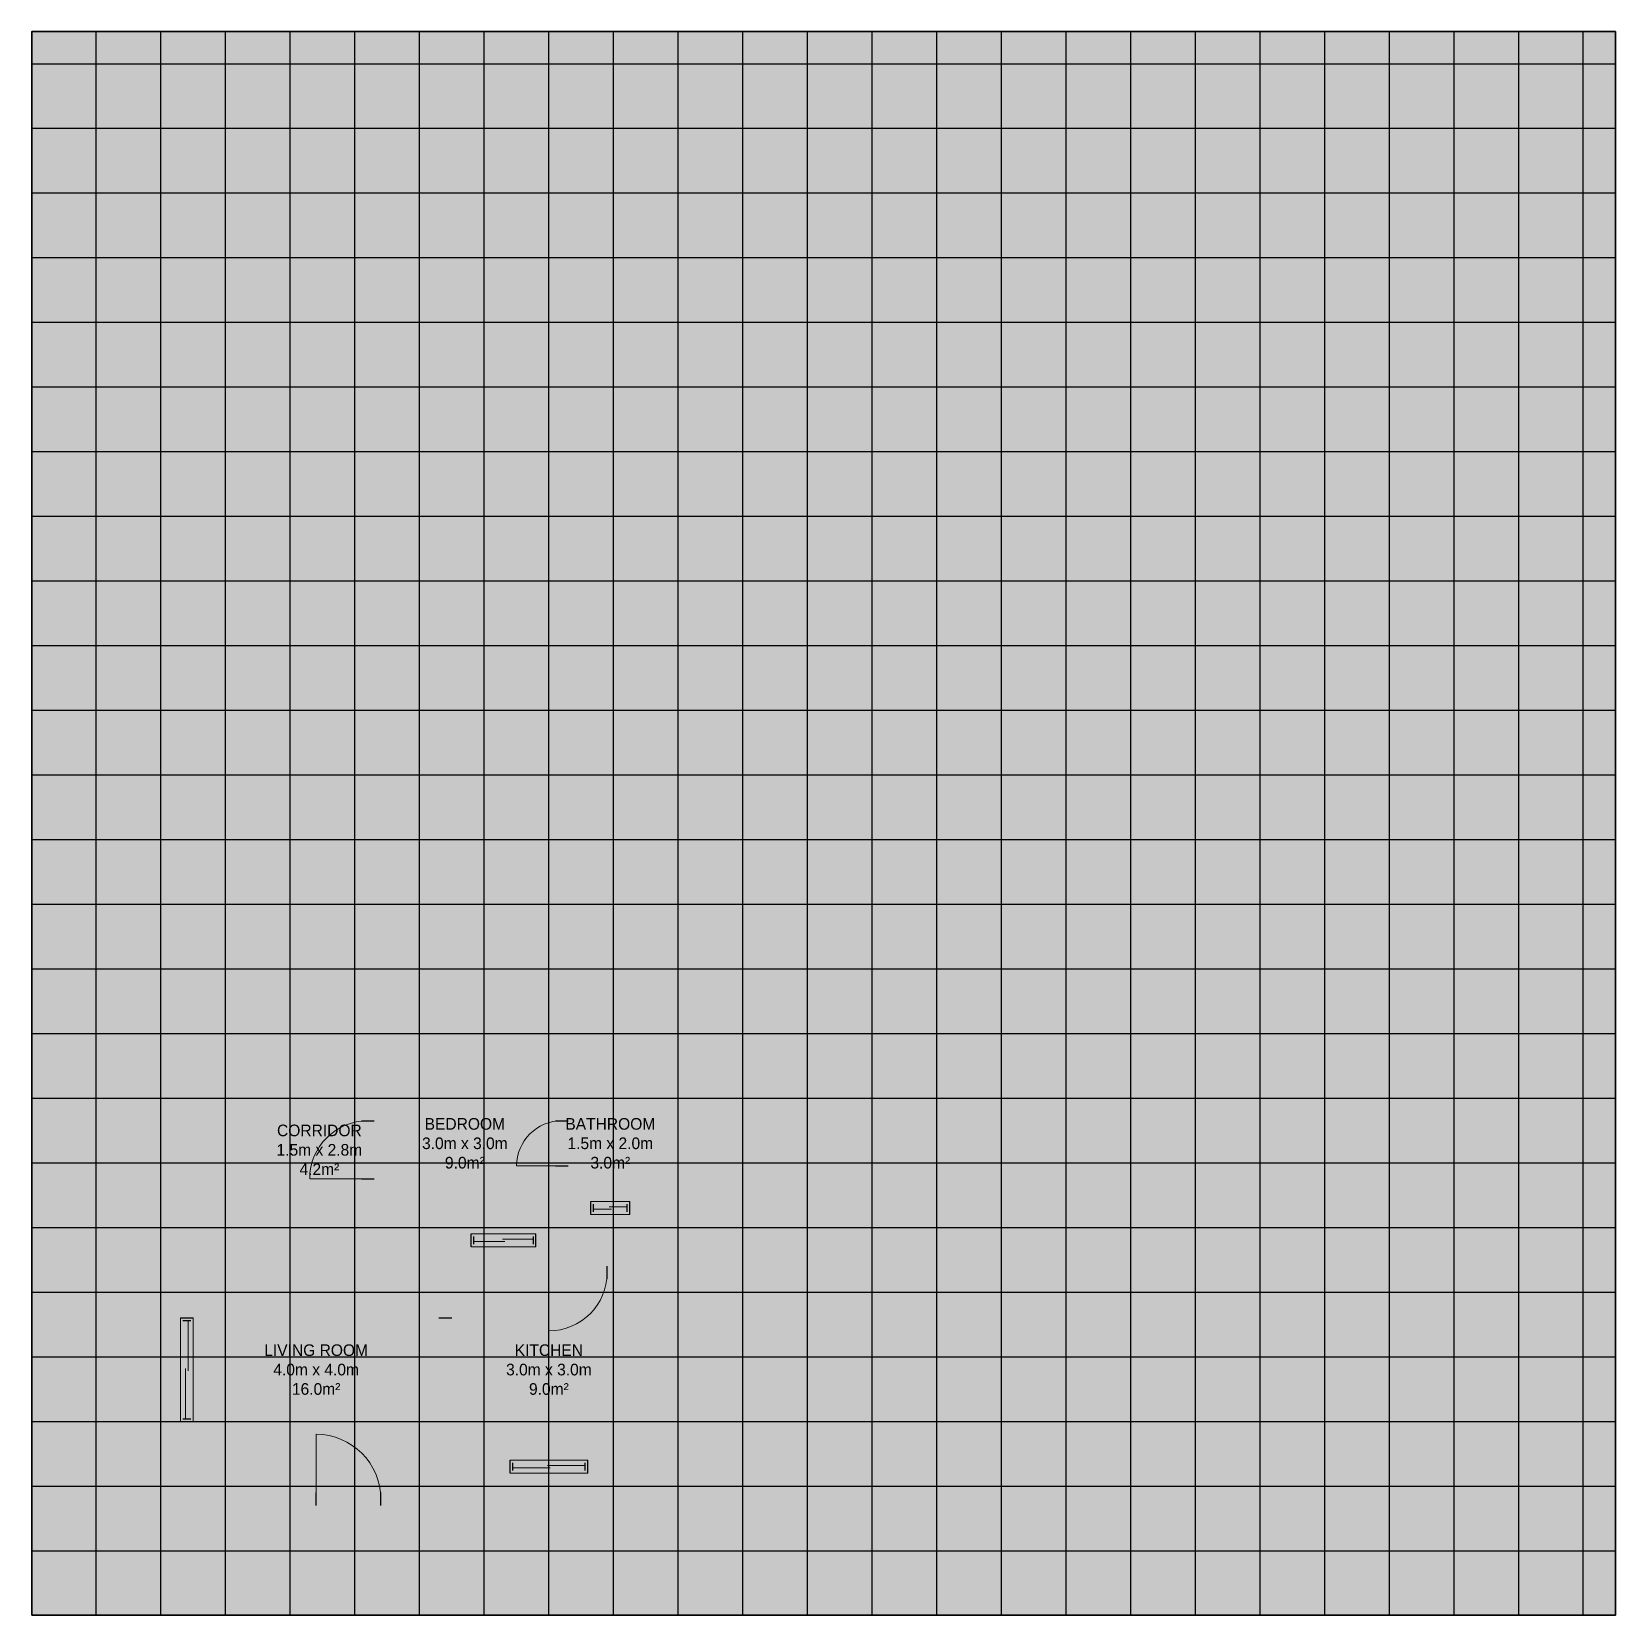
# Model space of a CAD drawing. Header units: metres. Extents: x 0 to 24.5, y 0 to 24.5.
import ezdxf

# ---------------------------------------------------------------- set-up
doc = ezdxf.new("R2010")
doc.units = ezdxf.units.M
for name, color, linetype, true_color in [('DOORS', 7, 'Continuous', 0x000000), ('GRID', 7, 'Continuous', 0xe0f2fe), ('PLOT_FILL', 7, 'Continuous', 0xffffff), ('PLOT_OUTLINE', 7, 'Continuous', 0x000000), ('ROOM_FILL', 7, 'Continuous', 0xdbeafe), ('TEXT', 7, 'Continuous', 0x000000), ('WALLS', 7, 'Continuous', 0x000000), ('WINDOWS', 5, 'Continuous', 0x3b82f6)]:
    doc.layers.add(name, color=color, linetype=linetype, true_color=true_color)

msp = doc.modelspace()

# ---------------------------------------------------------------- hatches: boundary and pattern name
at = {"layer": 'PLOT_FILL'}
msp.add_hatch(color=256, dxfattribs=at).paths.add_polyline_path([(0, 0), (24.495, 0), (24.495, 24.495), (0, 24.495), (0, 0)])
at = {"layer": 'ROOM_FILL'}
for points in [[(3.7, 5.8), (5.2, 5.8), (5.2, 8.6), (3.7, 8.6), (3.7, 5.8)], [(5.2, 5.8), (8.2, 5.8), (8.2, 8.8), (5.2, 8.8), (5.2, 5.8)], [(8.2, 6.3), (9.7, 6.3), (9.7, 8.3), (8.2, 8.3), (8.2, 6.3)], [(2.4, 1.8), (6.4, 1.8), (6.4, 5.8), (2.4, 5.8), (2.4, 1.8)], [(6.5, 2.3), (9.5, 2.3), (9.5, 5.3), (6.5, 5.3), (6.5, 2.3)]]:
    msp.add_hatch(color=256, dxfattribs=at).paths.add_polyline_path(points)
at = {"layer": 'SITE_GREEN'}
for points in [[(0, 0), (24.495, 0), (24.495, 24.495), (0, 24.495), (0, 0)], [(3.65, 5.8), (12.997, 5.8), (12.997, 24.495), (3.65, 24.495), (3.65, 5.8)]]:
    msp.add_hatch(color=256, dxfattribs=at).paths.add_polyline_path(points)

# ---------------------------------------------------------------- linework, layer by layer
at = {"layer": 'DOORS'}
for p, q in [((5.1, 7.65), (5.3, 7.65)), ((5.1, 7.65), (5.3, 7.65)), ((8.1, 7.65), (8.3, 7.65)), ((8.1, 7.65), (8.3, 7.65)), ((8.1, 6.95), (8.3, 6.95)), ((8.1, 6.95), (8.3, 6.95)), ((5.1, 6.75), (5.3, 6.75)), ((5.1, 6.75), (5.3, 6.75)), ((8, 5.2), (8, 5.4)), ((8.9, 5.2), (8.9, 5.4)), ((4.4, 1.7), (4.4, 1.9)), ((5.4, 1.7), (5.4, 1.9))]:
    msp.add_line(p, q, dxfattribs=at)
at = {"layer": 'DOORS', "lineweight": 15}
for p, q in [((8.2, 6.95), (7.5, 6.95)), ((8.2, 6.95), (7.5, 6.95)), ((5.2, 6.75), (4.3, 6.75)), ((5.2, 6.75), (4.3, 6.75)), ((8, 5.3), (8, 4.4)), ((4.4, 1.8), (4.4, 2.8))]:
    msp.add_line(p, q, dxfattribs=at)
at = {"layer": 'DOORS', "lineweight": 0}
for centre, radius, start, end in [((5.2, 6.75), 0.9, 90, 180), ((5.2, 6.75), 0.9, 90, 180), ((8.2, 6.95), 0.7, 90, 180), ((8.2, 6.95), 0.7, 90, 180), ((8, 5.3), 0.9, 270, 360), ((4.4, 1.8), 1, 0, 90)]:
    msp.add_arc(centre, radius, start, end, dxfattribs=at)
at = {"layer": 'GRID'}
for p, q in [((0, 0), (0, 24.495)), ((1, 0), (1, 24.495)), ((2, 0), (2, 24.495)), ((3, 0), (3, 24.495)), ((4, 0), (4, 24.495)), ((5, 0), (5, 24.495)), ((6, 0), (6, 24.495)), ((7, 0), (7, 24.495)), ((8, 0), (8, 24.495)), ((9, 0), (9, 24.495)), ((10, 0), (10, 24.495)), ((11, 0), (11, 24.495)), ((12, 0), (12, 24.495)), ((13, 0), (13, 24.495)), ((14, 0), (14, 24.495)), ((15, 0), (15, 24.495)), ((16, 0), (16, 24.495)), ((17, 0), (17, 24.495)), ((18, 0), (18, 24.495)), ((19, 0), (19, 24.495)), ((20, 0), (20, 24.495)), ((21, 0), (21, 24.495)), ((22, 0), (22, 24.495)), ((23, 0), (23, 24.495)), ((24, 0), (24, 24.495)), ((0, 24), (24.495, 24)), ((0, 23), (24.495, 23)), ((0, 22), (24.495, 22)), ((0, 21), (24.495, 21)), ((0, 20), (24.495, 20)), ((0, 19), (24.495, 19)), ((0, 18), (24.495, 18)), ((0, 17), (24.495, 17)), ((0, 16), (24.495, 16)), ((0, 15), (24.495, 15)), ((0, 14), (24.495, 14)), ((0, 13), (24.495, 13)), ((0, 12), (24.495, 12)), ((0, 11), (24.495, 11)), ((0, 10), (24.495, 10)), ((0, 9), (24.495, 9)), ((0, 8), (24.495, 8)), ((0, 7), (24.495, 7)), ((0, 6), (24.495, 6)), ((0, 5), (24.495, 5)), ((0, 4), (24.495, 4)), ((0, 3), (24.495, 3)), ((0, 2), (24.495, 2)), ((0, 1), (24.495, 1)), ((0, 0), (24.495, 0))]:
    msp.add_line(p, q, dxfattribs=at)
at = {"layer": 'OPENINGS', "color": 8, "lineweight": 0}
for p, q in [((8.65, 6.4), (9.25, 6.4)), ((8.65, 6.2), (9.25, 6.2)), ((6.8, 5.9), (7.8, 5.9)), ((6.8, 5.7), (7.8, 5.7)), ((2.3, 3), (2.3, 4.6)), ((2.5, 3), (2.5, 4.6)), ((7.4, 2.4), (8.6, 2.4)), ((7.4, 2.2), (8.6, 2.2))]:
    msp.add_line(p, q, dxfattribs=at)
at = {"layer": 'PLOT_OUTLINE', "lineweight": 35}
msp.add_lwpolyline([(0, 0), (24.495, 0), (24.495, 24.495), (0, 24.495), (0, 0)], dxfattribs=at)
at = {"layer": 'WALLS', "lineweight": 0, "const_width": 0.2}
for points in [[(5.2, 8.8), (8.2, 8.8)], [(5.2, 7.65), (5.2, 8.8)], [(8.2, 7.65), (8.2, 8.8)], [(3.7, 8.6), (5.2, 8.6)], [(3.7, 5.8), (3.7, 8.6)], [(5.2, 7.65), (5.2, 8.6)], [(8.2, 8.3), (9.7, 8.3)], [(8.2, 7.65), (8.2, 8.3)], [(9.7, 6.3), (9.7, 8.3)], [(8.2, 5.8), (8.2, 6.95)], [(8.2, 6.3), (8.2, 6.95)], [(5.2, 5.8), (5.2, 6.75)], [(5.2, 5.8), (5.2, 6.75)], [(8.2, 6.3), (8.65, 6.3)], [(9.25, 6.3), (9.7, 6.3)], [(2.4, 5.8), (6.4, 5.8)], [(2.4, 4.6), (2.4, 5.8)], [(3.7, 5.8), (5.2, 5.8)], [(5.2, 5.8), (6.8, 5.8)], [(6.4, 4.6), (6.4, 5.8)], [(7.8, 5.8), (8.2, 5.8)], [(6.5, 5.3), (8, 5.3)], [(6.5, 4.6), (6.5, 5.3)], [(8.9, 5.3), (9.5, 5.3)], [(9.5, 2.3), (9.5, 5.3)], [(2.4, 1.8), (2.4, 3)], [(6.4, 1.8), (6.4, 3)], [(6.5, 2.3), (6.5, 3)], [(6.5, 2.3), (7.4, 2.3)], [(8.6, 2.3), (9.5, 2.3)], [(2.4, 1.8), (4.4, 1.8)], [(5.4, 1.8), (6.4, 1.8)]]:
    msp.add_lwpolyline(points, dxfattribs=at)
at = {"layer": 'WINDOWS'}
for p, q in [((8.65, 6.2), (8.65, 6.4)), ((9.25, 6.2), (9.25, 6.4)), ((8.69, 6.24), (8.69, 6.36)), ((9.21, 6.24), (9.21, 6.36)), ((6.8, 5.7), (6.8, 5.9)), ((7.8, 5.7), (7.8, 5.9)), ((6.84, 5.74), (6.84, 5.86)), ((7.76, 5.74), (7.76, 5.86)), ((2.3, 4.6), (2.5, 4.6)), ((2.34, 4.56), (2.46, 4.56)), ((6.3, 4.6), (6.5, 4.6)), ((6.3, 4.6), (6.5, 4.6)), ((2.3, 3), (2.5, 3)), ((2.34, 3.04), (2.46, 3.04)), ((6.3, 3), (6.5, 3)), ((6.3, 3), (6.5, 3)), ((7.4, 2.2), (7.4, 2.4)), ((7.44, 2.24), (7.44, 2.36)), ((8.56, 2.24), (8.56, 2.36)), ((8.6, 2.2), (8.6, 2.4))]:
    msp.add_line(p, q, dxfattribs=at)
at = {"layer": 'WINDOWS', "lineweight": 15}
for p, q in [((8.69, 6.28), (8.97, 6.28)), ((8.93, 6.32), (9.21, 6.32)), ((6.84, 5.78), (7.32, 5.78)), ((7.28, 5.82), (7.76, 5.82)), ((2.42, 3.78), (2.42, 4.56)), ((2.38, 3.04), (2.38, 3.82)), ((7.44, 2.28), (8.02, 2.28)), ((7.98, 2.32), (8.56, 2.32))]:
    msp.add_line(p, q, dxfattribs=at)

# ---------------------------------------------------------------- texts
at = {"layer": 'TEXT', "color": 7, "char_height": 0.18, "attachment_point": 5}
for s, insert in [('BEDROOM\\P3.0m x 3.0m\\P9.0m²', (6.7, 7.3)), ('BATHROOM\\P1.5m x 2.0m\\P3.0m²', (8.95, 7.3)), ('CORRIDOR\\P1.5m x 2.8m\\P4.2m²', (4.45, 7.2)), ('LIVING ROOM\\P4.0m x 4.0m\\P16.0m²', (4.4, 3.8)), ('KITCHEN\\P3.0m x 3.0m\\P9.0m²', (8, 3.8))]:
    msp.add_mtext(s, dxfattribs=dict(at, insert=insert))

doc.saveas('drawing.dxf')
